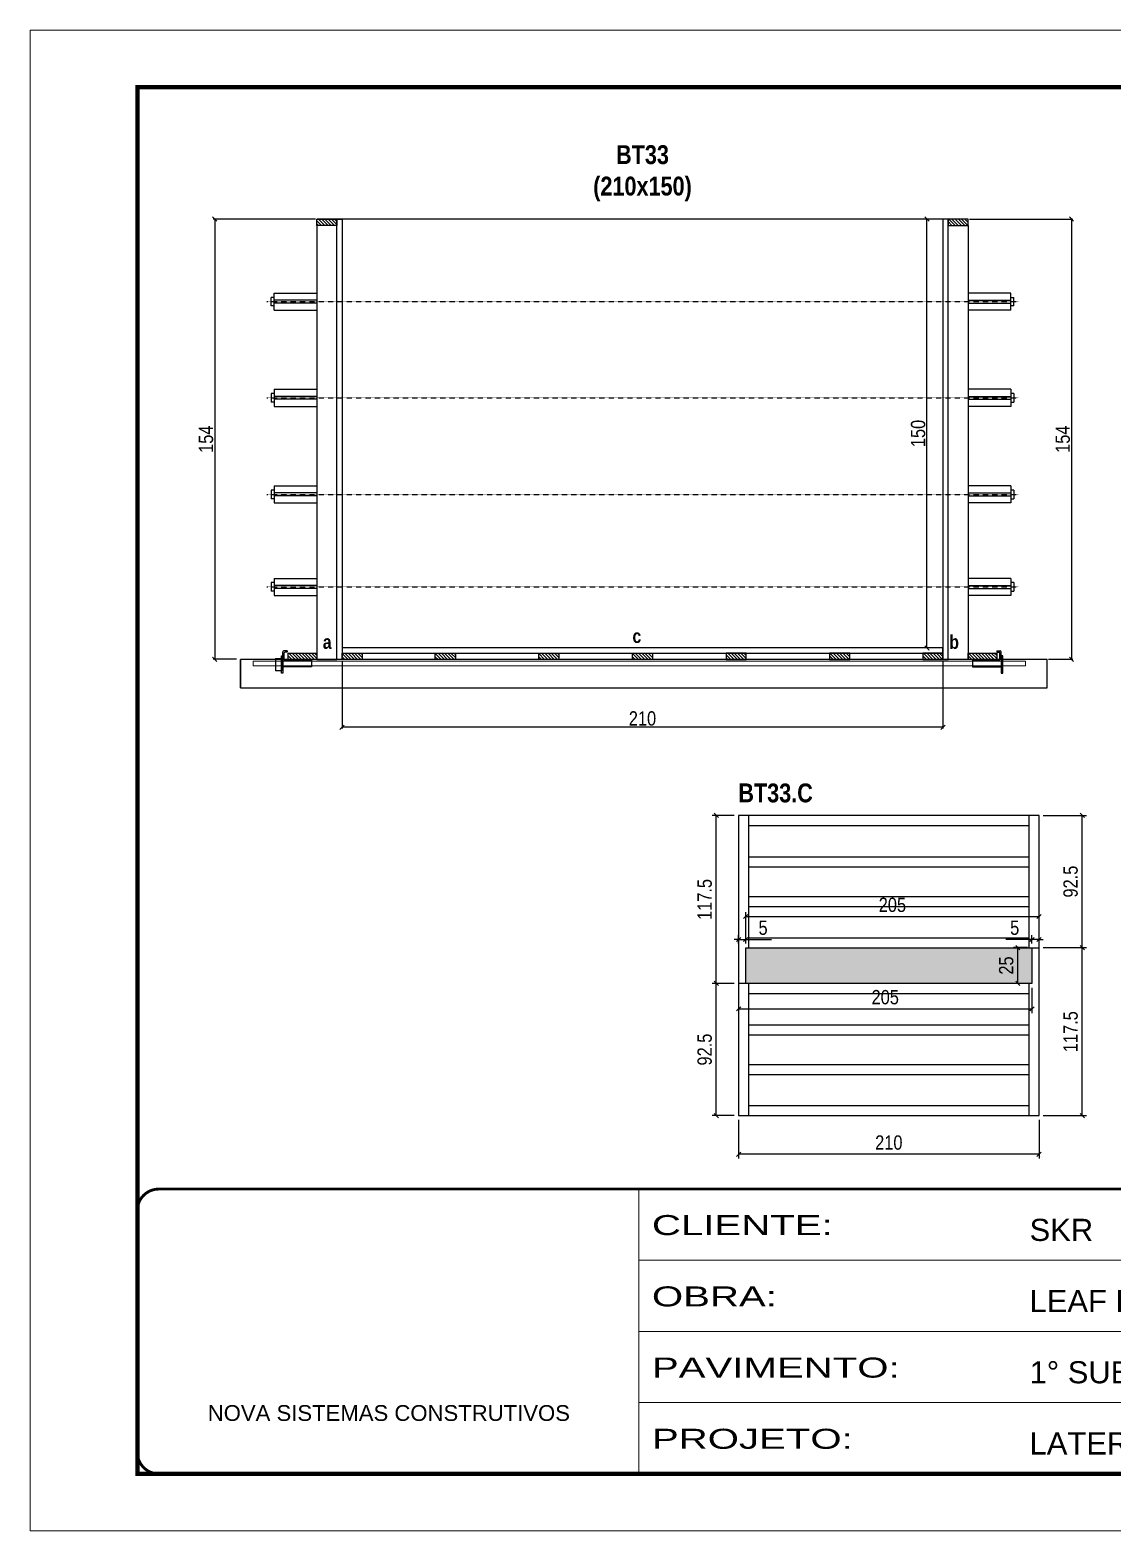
# Model space of a CAD drawing. Extents: x 3309 to 9590, y -2522 to 14608.
# Drawn here: x 4908 to 5665, y 5518 to 6568 of the extents above; entities that cross this region are included whole.
import ezdxf

# ---------------------------------------------------------------- set-up
doc = ezdxf.new("R2010")
doc.units = 0
for name, pattern in [('CONTINUO', [0]), ('DASHED', [0.75, 0.5, -0.25]), ('HIDDEN', [0.375, 0.25, -0.125])]:
    doc.linetypes.add(name, pattern=pattern)
for name, color, linetype in [('barrote', 251, 'Continuous'), ('COTA', 241, 'Continuous'), ('detalhes', 4, 'Continuous'), ('NOMENCLATURA', 7, 'Continuous'), ('Painéis', 200, 'Continuous'), ('presilha', 1, 'Continuous'), ('SARR_2.2x10', 60, 'Continuous'), ('SARR_2.2x7', 40, 'Continuous'), ('SARR_3.5x7', 81, 'Continuous'), ('TENSOR', 3, 'Continuous')]:
    doc.layers.add(name, color=color, linetype=linetype)
for name, color, linetype, lineweight in [('CONCRETO', 251, 'Continuous', 25), ('Folhas', 255, 'Continuous', 9), ('SARRAFO DE PRESSAO', 251, 'DASHED', 9), ('SCO-___-LAJ', 2, 'Continuous', 0)]:
    doc.layers.add(name, color=color, linetype=linetype, lineweight=lineweight)
doc.styles.add('ARIAL', font='arial.ttf')
doc.styles.add('COTA TECNICA', font='techl___.ttf', dxfattribs={"height": 10})
doc.styles.add('COTA TECNICA 2X', font='techl___.ttf', dxfattribs={"height": 10})
doc.styles.add('TECNICA', font='techb___.ttf', dxfattribs={"height": 10})
doc.styles.add('Tecnologia', font='')
doc.styles.get('Tecnologia').set_extended_font_data('Forgotten Futurist')
doc.dimstyles.new('PAINEL', dxfattribs={"dimtxt": 10, "dimasz": 3, "dimexe": 3, "dimexo": 3, "dimgap": 3, "dimtad": 1, "dimdec": 1, "dimzin": 12, "dimdsep": 46, "dimtxsty": 'COTA TECNICA', "dimblk1": 'OBLIQUE', "dimblk2": 'OBLIQUE', "dimsah": 1, "dimcen": 0.9, "dimclrd": 4, "dimclre": 4, "dimclrt": 240, "dimadec": 1, "dimazin": 3, "dimtfac": 1, "dimtdec": 1, "dimtmove": 0, "dimatfit": 3, "dimfxl": 1, "dimtolj": 1, "dimtzin": 12, "dimarcsym": 0})
doc.dimstyles.new('SECAO', dxfattribs={"dimscale": 0.333333, "dimtxt": 5, "dimasz": 9, "dimexe": 3, "dimexo": 3, "dimgap": 3, "dimtad": 1, "dimdec": 1, "dimlfac": 0.5, "dimzin": 12, "dimdsep": 46, "dimtxsty": 'COTA TECNICA 2X', "dimblk1": 'OBLIQUE', "dimblk2": 'OBLIQUE', "dimsah": 1, "dimcen": 0.9, "dimclrd": 4, "dimclre": 4, "dimclrt": 240, "dimadec": 1, "dimazin": 3, "dimtfac": 1, "dimtdec": 1, "dimtmove": 0, "dimatfit": 3, "dimfxl": 1, "dimtolj": 1, "dimtzin": 12, "dimarcsym": 0})
pattern_1 = [(135, (38426.7242, -117384.601), (-1.122532015, -1.122532015), [])]
pattern_2 = [(135, (38499.0246, -117384.601), (-1.122532015, -1.122532015), [])]

# ---------------------------------------------------------------- blocks, each defined once
blk = doc.blocks.new('9999999999')
at = {"color": 30, "linetype": 'CONTINUO'}
for p, q in [((98564.6, 34230.2), (98564.6, 34429.4)), ((98564.6, 34379.6), (99584, 34379.6)), ((98564.6, 34329.8), (99488, 34329.8)), ((98564.6, 34280), (99488, 34280))]:
    blk.add_line(p, q, dxfattribs=at)
at = {"color": 30, "linetype": 'CONTINUO', "const_width": 2}
blk.add_lwpolyline([(99584, 34230.2), (99584, 34414.4, 0.414214), (99569, 34429.4), (98229, 34429.4, 0.414214), (98214, 34414.4), (98214, 34245.2, 0.414214), (98229, 34230.2), (99584, 34230.2)], format="xyb", dxfattribs=at)
at = {"layer": 'Folhas'}
blk.add_lwpolyline([(98139, 34190.2), (99624, 34190.2), (99624, 35240.2), (98139, 35240.2)], close=True, dxfattribs=at)
at = {"layer": 'Folhas', "color": 30, "const_width": 3}
blk.add_lwpolyline([(98214, 34230.2), (99584, 34230.2), (99584, 35200.2), (98214, 35200.2)], close=True, dxfattribs=at)
at = {"color": 7, "linetype": 'Continuous', "ltscale": 5, "style": 'ARIAL'}
for s, height, p in [('SKR', 15.48, (98837.7, 34393.1)), ('LEAF LOEFGREN', 15.483, (98837.7, 34343.3)), ('1° SUBSOLO SUPERIOR', 15.483, (98837.7, 34293.5)), ('NOVA SISTEMAS CONSTRUTIVOS', 11.059, (98263.2, 34267.2)), ('LATERAIS DE VIGAS', 15.483, (98837.7, 34243.7))]:
    blk.add_text(s, height=height, dxfattribs=at).set_placement(p)
at = {"layer": 'Folhas', "color": 7, "style": 'Tecnologia', "width": 1.5}
for s, p in [('CLIENTE:', (98573.7, 34397.2)), ('OBRA:', (98573.7, 34347.3)), ('PAVIMENTO:', (98573.7, 34297.5)), ('PROJETO:', (98573.7, 34247.7))]:
    blk.add_text(s, height=14, dxfattribs=at).set_placement(p)
blk = doc.blocks.new('_Oblique')
at = {"color": 0, "linetype": 'ByBlock', "lineweight": -2}
blk.add_line((-0.5, -0.5), (0.5, 0.5), dxfattribs=at)
blk = doc.blocks.new('*D917')
at = {"layer": 'COTA', "color": 4, "lineweight": -2, "transparency": 16777216}
for p, q in [((5126, 6126.6), (5126, 6079.1)), ((5546, 6126.6), (5546, 6079.1)), ((5546, 6080.1), (5126, 6080.1))]:
    blk.add_line(p, q, dxfattribs=at)
at = {"layer": 'Defpoints', "color": 0, "transparency": 16777216}
for p in [(5126, 6127.6), (5546, 6127.6), (5126, 6080.1)]:
    blk.add_point(p, dxfattribs=at)
at = {"layer": 'COTA', "color": 4, "lineweight": -2, "transparency": 16777216, "xscale": 3, "yscale": 3, "zscale": 3, "rotation": 180}
blk.add_blockref('_Oblique', (5126, 6080.1), dxfattribs=at)
at = {"layer": 'COTA', "color": 4, "lineweight": -2, "transparency": 16777216, "xscale": 3, "yscale": 3, "zscale": 3}
blk.add_blockref('_Oblique', (5546, 6080.1), dxfattribs=at)
at = {"layer": 'COTA', "color": 240, "transparency": 16777216, "insert": (5336, 6086.2), "char_height": 10, "attachment_point": 5, "style": 'COTA TECNICA 2X'}
blk.add_mtext('\\A1;210', dxfattribs=at)
blk = doc.blocks.new('PRESILHA METÁLICA 1')
at = {"layer": 'presilha'}
for p, q in [((7.5, 10.6), (7.5, 19.9)), ((12, 21), (8.6, 21)), ((9, 11.6), (9, 18.9)), ((12, 19.5), (9.6, 19.5)), ((12, 21), (12, 19.5)), ((0, 13), (6, 13)), ((0, 13), (0, 0)), ((6, 0), (0, 0)), ((6, 15.5), (7.5, 15.5)), ((6, -2.5), (6, 15.5)), ((6, 13), (6, 0)), ((7.5, 15.5), (7.5, -2.5)), ((37.5, 4.1), (7.5, 4.1)), ((37.5, 11), (9.6, 11)), ((37.5, 11), (37.5, 4.1)), ((7.5, -2.5), (6, -2.5))]:
    blk.add_line(p, q, dxfattribs=at)
for centre, radius, start, end in [((8.6, 19.9), 1.14, 90, 180), ((9.6, 18.9), 0.57, 90, 180), ((9.6, 11.6), 0.57, 180, 270)]:
    blk.add_arc(centre, radius, start, end, dxfattribs=at)
blk = doc.blocks.new('PRESILHA METÁLICA 2')
at = {"layer": 'presilha'}
for p, q in [((-5.2, 23.5), (-5.2, 22)), ((-5.2, 23.5), (-1.9, 23.5)), ((-5.2, 22), (-2.8, 22)), ((-2.2, 14.1), (-2.2, 21.4)), ((0.8, 18), (-0.8, 18)), ((-0.8, 18), (-0.8, 0)), ((-0.8, 14.6), (-0.8, 22.4)), ((0.8, 0), (0.8, 18)), ((-30.8, 13.5), (-30.8, 6.6)), ((-30.8, 13.5), (-2.8, 13.5)), ((-30.8, 6.6), (-0.8, 6.6)), ((-0.8, 0), (0.8, 0))]:
    blk.add_line(p, q, dxfattribs=at)
for centre, radius, start, end in [((-2.8, 21.4), 0.57, 0, 90), ((-1.9, 22.4), 1.14, 0, 90), ((-2.8, 14.1), 0.57, 270, 0)]:
    blk.add_arc(centre, radius, start, end, dxfattribs=at)
blk = doc.blocks.new('*D918')
at = {"layer": 'COTA', "color": 4, "lineweight": -2, "transparency": 16777216}
for p, q in [((5107.4, 6435.6), (5036, 6435.6)), ((5037, 6435.6), (5037, 6127.6)), ((5052.2, 6127.6), (5036, 6127.6))]:
    blk.add_line(p, q, dxfattribs=at)
at = {"layer": 'Defpoints', "color": 0, "transparency": 16777216}
for p in [(5108.4, 6435.6), (5037, 6127.6), (5053.2, 6127.6)]:
    blk.add_point(p, dxfattribs=at)
at = {"layer": 'COTA', "color": 4, "lineweight": -2, "transparency": 16777216, "xscale": 3, "yscale": 3, "zscale": 3}
for p, rotation in [((5037, 6435.6), 90), ((5037, 6127.6), 270)]:
    blk.add_blockref('_Oblique', p, dxfattribs=dict(at, rotation=rotation))
at = {"layer": 'COTA', "color": 240, "transparency": 16777216, "insert": (5030.9, 6281.6), "char_height": 10, "attachment_point": 5, "rotation": 90, "style": 'COTA TECNICA 2X'}
blk.add_mtext('\\A1;154', dxfattribs=at)
blk = doc.blocks.new('*D919')
at = {"layer": 'COTA', "color": 4, "lineweight": -2, "transparency": 16777216}
for p, q in [((5564.6, 6435.6), (5636.9, 6435.6)), ((5635.9, 6435.6), (5635.9, 6127.6)), ((5619.8, 6127.6), (5636.9, 6127.6))]:
    blk.add_line(p, q, dxfattribs=at)
at = {"layer": 'Defpoints', "color": 0, "transparency": 16777216}
for p in [(5563.6, 6435.6), (5618.8, 6127.6), (5635.9, 6127.6)]:
    blk.add_point(p, dxfattribs=at)
at = {"layer": 'COTA', "color": 4, "lineweight": -2, "transparency": 16777216, "xscale": 3, "yscale": 3, "zscale": 3}
for p, rotation in [((5635.9, 6435.6), 90), ((5635.9, 6127.6), 270)]:
    blk.add_blockref('_Oblique', p, dxfattribs=dict(at, rotation=rotation))
at = {"layer": 'COTA', "color": 240, "transparency": 16777216, "insert": (5629.8, 6281.6), "char_height": 10, "attachment_point": 5, "rotation": 90, "style": 'COTA TECNICA 2X'}
blk.add_mtext('\\A1;154', dxfattribs=at)
blk = doc.blocks.new('*D920')
at = {"layer": 'COTA', "color": 4, "lineweight": -2, "transparency": 16777216}
for p, q in [((5545, 6435.6), (5533.8, 6435.6)), ((5534.8, 6135.6), (5534.8, 6435.6)), ((5545, 6135.6), (5533.8, 6135.6))]:
    blk.add_line(p, q, dxfattribs=at)
at = {"layer": 'Defpoints', "color": 0, "transparency": 16777216}
for p in [(5534.8, 6435.6), (5546, 6435.6), (5546, 6135.6)]:
    blk.add_point(p, dxfattribs=at)
at = {"layer": 'COTA', "color": 4, "lineweight": -2, "transparency": 16777216, "xscale": 3, "yscale": 3, "zscale": 3}
for p, rotation in [((5534.8, 6435.6), 90), ((5534.8, 6135.6), 270)]:
    blk.add_blockref('_Oblique', p, dxfattribs=dict(at, rotation=rotation))
at = {"layer": 'COTA', "color": 240, "transparency": 16777216, "insert": (5528.7, 6285.6), "char_height": 10, "attachment_point": 5, "rotation": 90, "style": 'COTA TECNICA 2X'}
blk.add_mtext('\\A1;150', dxfattribs=at)
blk = doc.blocks.new('*D959')
at = {"layer": 'COTA', "color": 4, "lineweight": -2, "transparency": 16777216}
for p, q in [((5403.2, 5805.4), (5403.2, 5778.4)), ((5613.2, 5805.4), (5613.2, 5778.4)), ((5613.2, 5781.4), (5403.2, 5781.4))]:
    blk.add_line(p, q, dxfattribs=at)
at = {"layer": 'Defpoints', "color": 0, "transparency": 16777216}
for p in [(5403.2, 5808.4), (5613.2, 5808.4), (5403.2, 5781.4)]:
    blk.add_point(p, dxfattribs=at)
at = {"layer": 'COTA', "color": 4, "lineweight": -2, "transparency": 16777216, "xscale": 3, "yscale": 3, "zscale": 3, "rotation": 180}
blk.add_blockref('_Oblique', (5403.2, 5781.4), dxfattribs=at)
at = {"layer": 'COTA', "color": 4, "lineweight": -2, "transparency": 16777216, "xscale": 3, "yscale": 3, "zscale": 3}
blk.add_blockref('_Oblique', (5613.2, 5781.4), dxfattribs=at)
at = {"layer": 'COTA', "color": 240, "transparency": 16777216, "insert": (5508.2, 5789.5), "char_height": 10, "attachment_point": 5, "style": 'COTA TECNICA'}
blk.add_mtext('\\A1;210', dxfattribs=at)
blk = doc.blocks.new('*D960')
at = {"layer": 'COTA', "color": 4, "lineweight": -2, "transparency": 16777216}
for p, q in [((5616.2, 5925.9), (5646.4, 5925.9)), ((5643.4, 5808.4), (5643.4, 5925.9)), ((5616.2, 5808.4), (5646.4, 5808.4))]:
    blk.add_line(p, q, dxfattribs=at)
at = {"layer": 'Defpoints', "color": 0, "transparency": 16777216}
for p in [(5613.2, 5925.9), (5643.4, 5925.9), (5613.2, 5808.4)]:
    blk.add_point(p, dxfattribs=at)
at = {"layer": 'COTA', "color": 4, "lineweight": -2, "transparency": 16777216, "xscale": 3, "yscale": 3, "zscale": 3}
for p, rotation in [((5643.4, 5925.9), 90), ((5643.4, 5808.4), 270)]:
    blk.add_blockref('_Oblique', p, dxfattribs=dict(at, rotation=rotation))
at = {"layer": 'COTA', "color": 240, "transparency": 16777216, "insert": (5635.3, 5867.1), "char_height": 10, "attachment_point": 5, "rotation": 90, "style": 'COTA TECNICA'}
blk.add_mtext('\\A1;117.5', dxfattribs=at)
blk = doc.blocks.new('*D961')
at = {"layer": 'COTA', "color": 4, "lineweight": -2, "transparency": 16777216}
for p, q in [((5616.2, 6018.4), (5646.4, 6018.4)), ((5643.4, 5925.9), (5643.4, 6018.4)), ((5616.2, 5925.9), (5646.4, 5925.9))]:
    blk.add_line(p, q, dxfattribs=at)
at = {"layer": 'Defpoints', "color": 0, "transparency": 16777216}
for p in [(5613.2, 6018.4), (5643.4, 6018.4), (5613.2, 5925.9)]:
    blk.add_point(p, dxfattribs=at)
at = {"layer": 'COTA', "color": 4, "lineweight": -2, "transparency": 16777216, "xscale": 3, "yscale": 3, "zscale": 3}
for p, rotation in [((5643.4, 6018.4), 90), ((5643.4, 5925.9), 270)]:
    blk.add_blockref('_Oblique', p, dxfattribs=dict(at, rotation=rotation))
at = {"layer": 'COTA', "color": 240, "transparency": 16777216, "insert": (5635.3, 5972.1), "char_height": 10, "attachment_point": 5, "rotation": 90, "style": 'COTA TECNICA'}
blk.add_mtext('\\A1;92.5', dxfattribs=at)
blk = doc.blocks.new('*D962')
at = {"layer": 'COTA', "color": 4, "lineweight": -2, "transparency": 16777216}
for p, q in [((5400.2, 5900.9), (5384.6, 5900.9)), ((5387.6, 5808.4), (5387.6, 5900.9)), ((5400.2, 5808.4), (5384.6, 5808.4))]:
    blk.add_line(p, q, dxfattribs=at)
at = {"layer": 'Defpoints', "color": 0, "transparency": 16777216}
for p in [(5387.6, 5900.9), (5403.2, 5900.9), (5403.2, 5808.4)]:
    blk.add_point(p, dxfattribs=at)
at = {"layer": 'COTA', "color": 4, "lineweight": -2, "transparency": 16777216, "xscale": 3, "yscale": 3, "zscale": 3}
for p, rotation in [((5387.6, 5900.9), 90), ((5387.6, 5808.4), 270)]:
    blk.add_blockref('_Oblique', p, dxfattribs=dict(at, rotation=rotation))
at = {"layer": 'COTA', "color": 240, "transparency": 16777216, "insert": (5379.5, 5854.6), "char_height": 10, "attachment_point": 5, "rotation": 90, "style": 'COTA TECNICA'}
blk.add_mtext('\\A1;92.5', dxfattribs=at)
blk = doc.blocks.new('*D963')
at = {"layer": 'COTA', "color": 4, "lineweight": -2, "transparency": 16777216}
for p, q in [((5400.2, 6018.4), (5384.6, 6018.4)), ((5387.6, 5900.9), (5387.6, 6018.4)), ((5400.2, 5900.9), (5384.6, 5900.9))]:
    blk.add_line(p, q, dxfattribs=at)
at = {"layer": 'Defpoints', "color": 0, "transparency": 16777216}
for p in [(5387.6, 6018.4), (5403.2, 6018.4), (5403.2, 5900.9)]:
    blk.add_point(p, dxfattribs=at)
at = {"layer": 'COTA', "color": 4, "lineweight": -2, "transparency": 16777216, "xscale": 3, "yscale": 3, "zscale": 3}
for p, rotation in [((5387.6, 6018.4), 90), ((5387.6, 5900.9), 270)]:
    blk.add_blockref('_Oblique', p, dxfattribs=dict(at, rotation=rotation))
at = {"layer": 'COTA', "color": 240, "transparency": 16777216, "insert": (5379.5, 5959.6), "char_height": 10, "attachment_point": 5, "rotation": 90, "style": 'COTA TECNICA'}
blk.add_mtext('\\A1;117.5', dxfattribs=at)
blk = doc.blocks.new('*D964')
at = {"layer": 'COTA', "color": 4, "lineweight": -2, "transparency": 16777216}
for p, q in [((5403.2, 5897.9), (5403.2, 5880.1)), ((5608.2, 5897.9), (5608.2, 5880.1)), ((5403.2, 5883.1), (5608.2, 5883.1))]:
    blk.add_line(p, q, dxfattribs=at)
at = {"layer": 'Defpoints', "color": 0, "transparency": 16777216}
for p in [(5403.2, 5900.9), (5608.2, 5900.9), (5608.2, 5883.1)]:
    blk.add_point(p, dxfattribs=at)
at = {"layer": 'COTA', "color": 4, "lineweight": -2, "transparency": 16777216, "xscale": 3, "yscale": 3, "zscale": 3, "rotation": 180}
blk.add_blockref('_Oblique', (5403.2, 5883.1), dxfattribs=at)
at = {"layer": 'COTA', "color": 4, "lineweight": -2, "transparency": 16777216, "xscale": 3, "yscale": 3, "zscale": 3}
blk.add_blockref('_Oblique', (5608.2, 5883.1), dxfattribs=at)
at = {"layer": 'COTA', "color": 240, "transparency": 16777216, "insert": (5505.7, 5891.2), "char_height": 10, "attachment_point": 5, "style": 'COTA TECNICA'}
blk.add_mtext('\\A1;205', dxfattribs=at)
blk = doc.blocks.new('*D965')
at = {"layer": 'COTA', "color": 4, "lineweight": -2, "transparency": 16777216}
for p, q in [((5605.2, 5925.9), (5595.4, 5925.9)), ((5598.4, 5900.9), (5598.4, 5925.9)), ((5605.2, 5900.9), (5595.4, 5900.9))]:
    blk.add_line(p, q, dxfattribs=at)
at = {"layer": 'Defpoints', "color": 0, "transparency": 16777216}
for p in [(5598.4, 5925.9), (5608.2, 5925.9), (5608.2, 5900.9)]:
    blk.add_point(p, dxfattribs=at)
at = {"layer": 'COTA', "color": 4, "lineweight": -2, "transparency": 16777216, "xscale": 3, "yscale": 3, "zscale": 3}
for p, rotation in [((5598.4, 5925.9), 90), ((5598.4, 5900.9), 270)]:
    blk.add_blockref('_Oblique', p, dxfattribs=dict(at, rotation=rotation))
at = {"layer": 'COTA', "color": 240, "transparency": 16777216, "insert": (5590.3, 5913.4), "char_height": 10, "attachment_point": 5, "rotation": 90, "style": 'COTA TECNICA'}
blk.add_mtext('\\A1;25', dxfattribs=at)
blk = doc.blocks.new('*D966')
at = {"layer": 'COTA', "color": 4, "lineweight": -2, "transparency": 16777216}
for p, q in [((5403.2, 5928.9), (5403.2, 5934.6)), ((5408.2, 5928.9), (5408.2, 5934.6)), ((5403.2, 5931.6), (5400.2, 5931.6)), ((5403.2, 5931.6), (5408.2, 5931.6)), ((5408.2, 5931.6), (5426.3, 5931.6))]:
    blk.add_line(p, q, dxfattribs=at)
at = {"layer": 'Defpoints', "color": 0, "transparency": 16777216}
for p in [(5403.2, 5925.9), (5408.2, 5931.6), (5408.2, 5925.9)]:
    blk.add_point(p, dxfattribs=at)
at = {"layer": 'COTA', "color": 4, "lineweight": -2, "transparency": 16777216, "xscale": 3, "yscale": 3, "zscale": 3}
blk.add_blockref('_Oblique', (5403.2, 5931.6), dxfattribs=at)
at = {"layer": 'COTA', "color": 4, "lineweight": -2, "transparency": 16777216, "xscale": 3, "yscale": 3, "zscale": 3, "rotation": 180}
blk.add_blockref('_Oblique', (5408.2, 5931.6), dxfattribs=at)
at = {"layer": 'COTA', "color": 240, "transparency": 16777216, "insert": (5420.3, 5939.8), "char_height": 10, "attachment_point": 5, "style": 'COTA TECNICA'}
blk.add_mtext('\\A1;5', dxfattribs=at)
blk = doc.blocks.new('*D967')
at = {"layer": 'COTA', "color": 4, "lineweight": -2, "transparency": 16777216}
for p, q in [((5608.2, 5928.9), (5608.2, 5934.6)), ((5613.2, 5928.9), (5613.2, 5934.6)), ((5608.2, 5931.6), (5590.1, 5931.6)), ((5613.2, 5931.6), (5608.2, 5931.6)), ((5613.2, 5931.6), (5616.2, 5931.6))]:
    blk.add_line(p, q, dxfattribs=at)
at = {"layer": 'Defpoints', "color": 0, "transparency": 16777216}
for p in [(5608.2, 5931.6), (5608.2, 5925.9), (5613.2, 5925.9)]:
    blk.add_point(p, dxfattribs=at)
at = {"layer": 'COTA', "color": 4, "lineweight": -2, "transparency": 16777216, "xscale": 3, "yscale": 3, "zscale": 3}
blk.add_blockref('_Oblique', (5608.2, 5931.6), dxfattribs=at)
at = {"layer": 'COTA', "color": 4, "lineweight": -2, "transparency": 16777216, "xscale": 3, "yscale": 3, "zscale": 3, "rotation": 180}
blk.add_blockref('_Oblique', (5613.2, 5931.6), dxfattribs=at)
at = {"layer": 'COTA', "color": 240, "transparency": 16777216, "insert": (5596.2, 5939.8), "char_height": 10, "attachment_point": 5, "style": 'COTA TECNICA'}
blk.add_mtext('\\A1;5', dxfattribs=at)
blk = doc.blocks.new('*D1033')
at = {"layer": 'COTA', "color": 4, "lineweight": -2, "transparency": 16777216}
for p, q in [((5408.2, 5928.9), (5408.2, 5950.7)), ((5408.2, 5947.7), (5613.2, 5947.7)), ((5613.2, 5928.9), (5613.2, 5950.7))]:
    blk.add_line(p, q, dxfattribs=at)
at = {"layer": 'Defpoints', "color": 0, "transparency": 16777216}
for p in [(5613.2, 5947.7), (5408.2, 5925.9), (5613.2, 5925.9)]:
    blk.add_point(p, dxfattribs=at)
at = {"layer": 'COTA', "color": 4, "lineweight": -2, "transparency": 16777216, "xscale": 3, "yscale": 3, "zscale": 3, "rotation": 180}
blk.add_blockref('_Oblique', (5408.2, 5947.7), dxfattribs=at)
at = {"layer": 'COTA', "color": 4, "lineweight": -2, "transparency": 16777216, "xscale": 3, "yscale": 3, "zscale": 3}
blk.add_blockref('_Oblique', (5613.2, 5947.7), dxfattribs=at)
at = {"layer": 'COTA', "color": 240, "transparency": 16777216, "insert": (5510.7, 5955.8), "char_height": 10, "attachment_point": 5, "style": 'COTA TECNICA'}
blk.add_mtext('\\A1;205', dxfattribs=at)

msp = doc.modelspace()

# ---------------------------------------------------------------- hatches: boundary and pattern name
at = {"layer": 'COTA'}
h = msp.add_hatch(dxfattribs=at)
h.set_pattern_fill('AR-CONC', color=256, scale=0.03)
h.paths.add_polyline_path([(5608.23, 5925.87), (5408.23, 5925.87), (5408.23, 5900.87), (5608.23, 5900.87)])
at = {"layer": 'SARR_2.2x10'}
h = msp.add_hatch(dxfattribs=at)
h.set_pattern_fill('ANSI31', color=256, scale=0.5, angle=90)
h.set_pattern_definition([(135, (38281.951, -117384.601), (-1.122532015, -1.122532015), [])])
h.paths.add_polyline_path([(5088.41, 6131.97), (5088.41, 6127.57), (5108.41, 6127.57), (5108.41, 6131.97)])
h = msp.add_hatch(dxfattribs=at)
h.set_pattern_fill('ANSI31', color=256, scale=0.5, angle=90)
h.set_pattern_definition([(135, (38757.151, -117384.601), (-1.122532015, -1.122532015), [])])
h.paths.add_polyline_path([(5563.61, 6131.97), (5563.61, 6127.57), (5583.61, 6127.57), (5583.61, 6131.97)])
at = {"layer": 'SARR_2.2x7'}
h = msp.add_hatch(dxfattribs=at)
h.set_pattern_fill('ANSI31', color=256, scale=0.5, angle=90)
h.set_pattern_definition([(135, (38295.951, -117081.001), (-1.122532015, -1.122532015), [])])
h.paths.add_polyline_path([(5122.41, 6435.57), (5122.41, 6431.17), (5108.41, 6431.17), (5108.41, 6435.57)])
h = msp.add_hatch(dxfattribs=at)
h.set_pattern_fill('ANSI31', color=256, scale=0.5, angle=90)
h.set_pattern_definition([(135, (38657.951, -117081.001), (-1.122532015, -1.122532015), [])])
h.paths.add_polyline_path([(5549.61, 6435.57), (5549.61, 6431.17), (5563.61, 6431.17), (5563.61, 6435.57)])
h = msp.add_hatch(dxfattribs=at)
h.set_pattern_fill('ANSI31', color=256, scale=0.5, angle=90)
h.set_pattern_definition([(135, (38361.551, -117384.601), (-1.122532015, -1.122532015), [])])
h.paths.add_polyline_path([(5140.01, 6127.57), (5140.01, 6131.97), (5126.01, 6131.97), (5126.01, 6127.57)])
h = msp.add_hatch(dxfattribs=at)
h.set_pattern_fill('ANSI31', color=256, scale=0.5, angle=90)
h.set_pattern_definition(pattern_1)
h.paths.add_polyline_path([(5205.19, 6127.57), (5205.19, 6131.97), (5191.19, 6131.97), (5191.19, 6127.57)])
h = msp.add_hatch(dxfattribs=at)
h.set_pattern_fill('ANSI31', color=256, scale=0.5, angle=90)
h.set_pattern_definition(pattern_2)
h.paths.add_polyline_path([(5277.49, 6127.57), (5277.49, 6131.97), (5263.49, 6131.97), (5263.49, 6127.57)])
h = msp.add_hatch(dxfattribs=at)
h.set_pattern_fill('ANSI31', color=256, scale=0.5, angle=90)
h.set_pattern_definition([(135, (38564.551, -117384.601), (-1.122532015, -1.122532015), [])])
h.paths.add_polyline_path([(5343.01, 6127.57), (5343.01, 6131.97), (5329.01, 6131.97), (5329.01, 6127.57)])
h = msp.add_hatch(dxfattribs=at)
h.set_pattern_fill('ANSI31', color=256, scale=0.5, angle=90)
h.set_pattern_definition(pattern_2)
h.paths.add_polyline_path([(5394.54, 6127.57), (5394.54, 6131.97), (5408.54, 6131.97), (5408.54, 6127.57)])
h = msp.add_hatch(dxfattribs=at)
h.set_pattern_fill('ANSI31', color=256, scale=0.5, angle=90)
h.set_pattern_definition(pattern_1)
h.paths.add_polyline_path([(5466.84, 6127.57), (5466.84, 6131.97), (5480.84, 6131.97), (5480.84, 6127.57)])
h = msp.add_hatch(dxfattribs=at)
h.set_pattern_fill('ANSI31', color=256, scale=0.5, angle=90)
h.set_pattern_definition([(135, (38743.551, -117384.601), (-1.122532015, -1.122532015), [])])
h.paths.add_polyline_path([(5532.01, 6131.97), (5532.01, 6127.57), (5546.01, 6127.57), (5546.01, 6131.97)])

# ---------------------------------------------------------------- linework, layer by layer
at = {"ltscale": 3}
for p, q in [((5076.41, 6374.81), (5076.41, 6380.81)), ((5078.41, 6380.81), (5076.41, 6380.81)), ((5078.41, 6374.81), (5076.41, 6374.81)), ((5078.41, 6371.81), (5078.41, 6383.81)), ((5078.41, 6383.81), (5108.41, 6383.81)), ((5108.41, 6378.81), (5078.41, 6378.81)), ((5108.41, 6376.81), (5078.41, 6376.81)), ((5593.61, 6383.81), (5563.61, 6383.81)), ((5563.61, 6378.81), (5593.61, 6378.81)), ((5563.61, 6376.81), (5593.61, 6376.81)), ((5593.61, 6371.81), (5593.61, 6383.81)), ((5593.61, 6380.81), (5595.61, 6380.81)), ((5595.61, 6374.81), (5593.61, 6374.81)), ((5595.61, 6374.81), (5595.61, 6380.81)), ((5078.41, 6371.81), (5108.41, 6371.81)), ((5593.61, 6371.81), (5563.61, 6371.81)), ((5076.41, 6313.5), (5076.41, 6307.5)), ((5078.41, 6313.5), (5076.41, 6313.5)), ((5078.41, 6316.5), (5078.41, 6304.5)), ((5078.41, 6316.5), (5108.41, 6316.5)), ((5108.41, 6311.5), (5078.41, 6311.5)), ((5593.61, 6316.5), (5563.61, 6316.5)), ((5563.61, 6311.5), (5593.61, 6311.5)), ((5593.61, 6316.5), (5593.61, 6304.5)), ((5595.61, 6313.5), (5593.61, 6313.5)), ((5595.61, 6313.5), (5595.61, 6307.5)), ((5078.41, 6307.5), (5076.41, 6307.5)), ((5108.41, 6309.5), (5078.41, 6309.5)), ((5078.41, 6304.5), (5108.41, 6304.5)), ((5563.61, 6309.5), (5593.61, 6309.5)), ((5593.61, 6304.5), (5563.61, 6304.5)), ((5593.61, 6307.5), (5595.61, 6307.5)), ((5078.41, 6248.98), (5078.41, 6236.98)), ((5078.41, 6248.98), (5108.41, 6248.98)), ((5593.61, 6248.98), (5563.61, 6248.98)), ((5593.61, 6248.98), (5593.61, 6236.98)), ((5076.41, 6245.98), (5076.41, 6239.98)), ((5078.41, 6245.98), (5076.41, 6245.98)), ((5078.41, 6239.98), (5076.41, 6239.98)), ((5108.41, 6243.98), (5078.41, 6243.98)), ((5108.41, 6241.98), (5078.41, 6241.98)), ((5563.61, 6243.98), (5593.61, 6243.98)), ((5563.61, 6241.98), (5593.61, 6241.98)), ((5595.61, 6245.98), (5593.61, 6245.98)), ((5593.61, 6239.98), (5595.61, 6239.98)), ((5595.61, 6245.98), (5595.61, 6239.98)), ((5078.41, 6236.98), (5108.41, 6236.98)), ((5593.61, 6236.98), (5563.61, 6236.98)), ((5076.41, 6181.25), (5076.41, 6175.25)), ((5078.41, 6181.25), (5076.41, 6181.25)), ((5078.41, 6175.25), (5076.41, 6175.25)), ((5078.41, 6184.25), (5078.41, 6172.25)), ((5078.41, 6184.25), (5108.41, 6184.25)), ((5108.41, 6179.25), (5078.41, 6179.25)), ((5108.41, 6177.25), (5078.41, 6177.25)), ((5593.61, 6184.25), (5563.61, 6184.25)), ((5563.61, 6179.25), (5593.61, 6179.25)), ((5563.61, 6177.25), (5593.61, 6177.25)), ((5593.61, 6184.25), (5593.61, 6172.25)), ((5595.61, 6181.25), (5593.61, 6181.25)), ((5593.61, 6175.25), (5595.61, 6175.25)), ((5595.61, 6181.25), (5595.61, 6175.25)), ((5078.41, 6172.25), (5108.41, 6172.25)), ((5593.61, 6172.25), (5563.61, 6172.25))]:
    msp.add_line(p, q, dxfattribs=at)
at = {"layer": 'barrote'}
msp.add_lwpolyline([(5054.96, 6107.57), (5618.87, 6107.57), (5618.87, 6127.57), (5054.96, 6127.57)], close=True, dxfattribs=at)
at = {"layer": 'CONCRETO', "linetype": 'Continuous'}
msp.add_line((5563.61, 6435.57), (5108.41, 6435.57), dxfattribs=at)
at = {"layer": 'detalhes', "color": 250}
msp.add_line((5054.96, 6107.57), (5054.96, 6127.57), dxfattribs=at)
at = {"layer": 'Painéis', "linetype": 'ByBlock'}
for p, q in [((5608.23, 5925.87), (5613.23, 5925.87)), ((5408.23, 5900.87), (5403.23, 5900.87))]:
    msp.add_line(p, q, dxfattribs=at)
at = {"layer": 'Painéis', "linetype": 'Continuous'}
for points in [[(5122.41, 6127.57), (5122.41, 6435.57), (5126.01, 6435.57), (5126.01, 6127.57)], [(5549.61, 6127.57), (5549.61, 6435.57), (5546.01, 6435.57), (5546.01, 6127.57)], [(5546.01, 6135.57), (5126.01, 6135.57), (5126.01, 6131.97), (5546.01, 6131.97)]]:
    msp.add_lwpolyline(points, close=True, dxfattribs=at)
at = {"layer": 'Painéis', "linetype": 'ByBlock'}
for points in [[(5613.23, 6018.37), (5403.23, 6018.37), (5403.23, 5808.37), (5613.23, 5808.37)], [(5408.23, 5925.87), (5608.23, 5925.87), (5608.23, 5900.87), (5408.23, 5900.87)]]:
    msp.add_lwpolyline(points, close=True, dxfattribs=at)
at = {"layer": 'SARR_2.2x10'}
for points in [[(5088.41, 6131.97), (5108.41, 6131.97), (5108.41, 6127.57), (5088.41, 6127.57)], [(5563.61, 6131.97), (5583.61, 6131.97), (5583.61, 6127.57), (5563.61, 6127.57)]]:
    msp.add_lwpolyline(points, close=True, dxfattribs=at)
at = {"layer": 'SARR_2.2x7', "linetype": 'Continuous'}
for p, q in [((5410.23, 5925.87), (5410.23, 6018.37)), ((5606.23, 5925.87), (5606.23, 6018.37)), ((5410.23, 6011.37), (5606.23, 6011.37)), ((5410.23, 5989.46), (5606.23, 5989.46)), ((5410.23, 5982.46), (5606.23, 5982.46)), ((5410.23, 5961.6), (5606.23, 5961.6)), ((5410.23, 5954.6), (5606.23, 5954.6)), ((5410.23, 5932.87), (5606.23, 5932.87)), ((5410.23, 5808.37), (5410.23, 5900.87)), ((5410.23, 5893.87), (5606.23, 5893.87)), ((5606.23, 5808.37), (5606.23, 5900.87)), ((5410.23, 5871.96), (5606.23, 5871.96)), ((5410.23, 5864.96), (5606.23, 5864.96)), ((5410.23, 5844.1), (5606.23, 5844.1)), ((5410.23, 5837.1), (5606.23, 5837.1)), ((5410.23, 5815.37), (5606.23, 5815.37))]:
    msp.add_line(p, q, dxfattribs=at)
at = {"layer": 'SARR_2.2x7', "elevation": 0}
for points in [[(5108.41, 6435.57), (5122.41, 6435.57), (5122.41, 6431.17), (5108.41, 6431.17)], [(5563.61, 6435.57), (5549.61, 6435.57), (5549.61, 6431.17), (5563.61, 6431.17)]]:
    msp.add_lwpolyline(points, close=True, dxfattribs=at)
at = {"layer": 'SARR_2.2x7'}
for points in [[(5126.01, 6131.97), (5140.01, 6131.97), (5140.01, 6127.57), (5126.01, 6127.57)], [(5191.19, 6131.97), (5205.19, 6131.97), (5205.19, 6127.57), (5191.19, 6127.57)], [(5263.49, 6131.97), (5277.49, 6131.97), (5277.49, 6127.57), (5263.49, 6127.57)], [(5329.01, 6131.97), (5343.01, 6131.97), (5343.01, 6127.57), (5329.01, 6127.57)], [(5408.54, 6131.97), (5394.54, 6131.97), (5394.54, 6127.57), (5408.54, 6127.57)], [(5480.84, 6131.97), (5466.84, 6131.97), (5466.84, 6127.57), (5480.84, 6127.57)], [(5546.01, 6131.97), (5532.01, 6131.97), (5532.01, 6127.57), (5546.01, 6127.57)]]:
    msp.add_lwpolyline(points, close=True, dxfattribs=at)
at = {"layer": 'SARR_3.5x7'}
for points in [[(5122.41, 6431.17), (5108.41, 6431.17), (5108.41, 6127.57), (5122.41, 6127.57)], [(5549.61, 6431.17), (5563.61, 6431.17), (5563.61, 6127.57), (5549.61, 6127.57)]]:
    msp.add_lwpolyline(points, close=True, dxfattribs=at)
at = {"layer": 'SCO-___-LAJ', "color": 1}
msp.add_lwpolyline([(5063.96, 6126.24), (5603.79, 6126.24), (5603.79, 6123.04), (5063.96, 6123.04)], close=True, dxfattribs=at)
at = {"layer": 'TENSOR', "linetype": 'HIDDEN', "ltscale": 0.5}
for p, q in [((5073.41, 6377.81), (5598.92, 6377.81)), ((5073.41, 6310.5), (5598.92, 6310.5)), ((5073.41, 6242.98), (5598.92, 6242.98)), ((5073.41, 6178.25), (5598.92, 6178.25))]:
    msp.add_line(p, q, dxfattribs=at)

# ---------------------------------------------------------------- block references
at = {"layer": 'presilha', "xscale": 0.6666666666666666, "yscale": 0.6666666666666666, "zscale": 0.6666666666666666}
for name, p in [('PRESILHA METÁLICA 1', (5079.54, 6119.6)), ('PRESILHA METÁLICA 2', (5587.29, 6117.94))]:
    msp.add_blockref(name, p, dxfattribs=at)
at = {"layer": 'SARRAFO DE PRESSAO', "color": 6, "linetype": 'ByBlock'}
msp.add_blockref('9999999999', (-93231.11, -28672.37), dxfattribs=at)

# ---------------------------------------------------------------- texts
at = {"layer": 'detalhes', "style": 'TECNICA'}
for s, p in [('c', (5329.01, 6139.04)), ('b', (5550.51, 6134.92)), ('a', (5112.54, 6134.93))]:
    msp.add_text(s, height=9.6, dxfattribs=at).set_placement(p)
at = {"layer": 'NOMENCLATURA', "style": 'TECNICA'}
msp.add_text('BT33.C', height=13.2, dxfattribs=at).set_placement((5403, 6027.56))
at = {"layer": 'NOMENCLATURA', "insert": (5336.01, 6487.26), "char_height": 13.2, "attachment_point": 2, "style": 'TECNICA'}
msp.add_mtext_dynamic_manual_height_columns('BT33\\P(210x150)', width=300.2766, gutter_width=1, heights=[0], dxfattribs=at)

# ---------------------------------------------------------------- dimensions: what is measured, and where the dimension line sits
at = {"layer": 'COTA'}
for base, p1, p2, dimstyle, picture, middle in [((5036.97, 6127.57, 0), (5108.41, 6435.57), (5053.2, 6127.57, 0), 'SECAO', '*D918', (5030.86, 6281.57, 0)), ((5635.93, 6127.57, 0), (5563.61, 6435.57), (5618.83, 6127.57, 0), 'SECAO', '*D919', (5629.82, 6281.57, 0)), ((5598.44, 5925.87), (5608.23, 5900.87), (5608.23, 5925.87), 'PAINEL', '*D965', (5590.33, 5913.37)), ((5643.41, 5925.87), (5613.23, 5808.37), (5613.23, 5925.87), 'PAINEL', '*D960', (5635.3, 5867.12)), ((5387.6, 5900.87), (5403.23, 5808.37), (5403.23, 5900.87), 'PAINEL', '*D962', (5379.46, 5854.62))]:
    dim = msp.add_linear_dim(base=base, p1=p1, p2=p2, angle=90, dimstyle=dimstyle, dxfattribs=at)
    dim.commit()
    dim.dimension.update_dxf_attribs({"geometry": picture, "text_midpoint": middle})
for base, p1, p2, angle, picture, middle in [((5534.84, 6435.57), (5546.01, 6135.57), (5546.01, 6435.57), 90, '*D920', (5534.84, 6285.57)), ((5126.01, 6080.1), (5546.01, 6127.57), (5126.01, 6127.57), 180, '*D917', (5336.01, 6080.1))]:
    dim = msp.add_linear_dim(base=base, p1=p1, p2=p2, angle=angle, dimstyle='SECAO', dxfattribs=at)
    dim.commit()
    dim.dimension.update_dxf_attribs({"geometry": picture, "text_midpoint": middle, "dimtype": 160})
for base, p1, p2, picture, middle in [((5387.6, 6018.37), (5403.23, 5900.87), (5403.23, 6018.37), '*D963', (5379.49, 5959.62)), ((5643.41, 6018.37), (5613.23, 5925.87), (5613.23, 6018.37), '*D961', (5635.27, 5972.12))]:
    dim = msp.add_linear_dim(base=base, p1=p1, p2=p2, angle=90, dimstyle='PAINEL', override={"dimtmove": 1}, dxfattribs=at)
    dim.commit()
    dim.dimension.update_dxf_attribs({"geometry": picture, "text_midpoint": middle})
for base, p1, p2, picture, middle in [((5613.23, 5947.68), (5408.23, 5925.87), (5613.23, 5925.87), '*D1033', (5510.73, 5955.79)), ((5408.23, 5931.65), (5403.23, 5925.87), (5408.23, 5925.87), '*D966', (5420.28, 5939.75)), ((5608.23, 5931.65), (5613.23, 5925.87), (5608.23, 5925.87), '*D967', (5596.18, 5939.75)), ((5608.23, 5883.14), (5403.23, 5900.87), (5608.23, 5900.87), '*D964', (5505.73, 5891.25)), ((5403.23, 5781.43), (5613.23, 5808.37), (5403.23, 5808.37), '*D959', (5508.23, 5789.53))]:
    dim = msp.add_linear_dim(base=base, p1=p1, p2=p2, dimstyle='PAINEL', dxfattribs=at)
    dim.commit()
    dim.dimension.update_dxf_attribs({"geometry": picture, "text_midpoint": middle})

doc.saveas('drawing.dxf')
